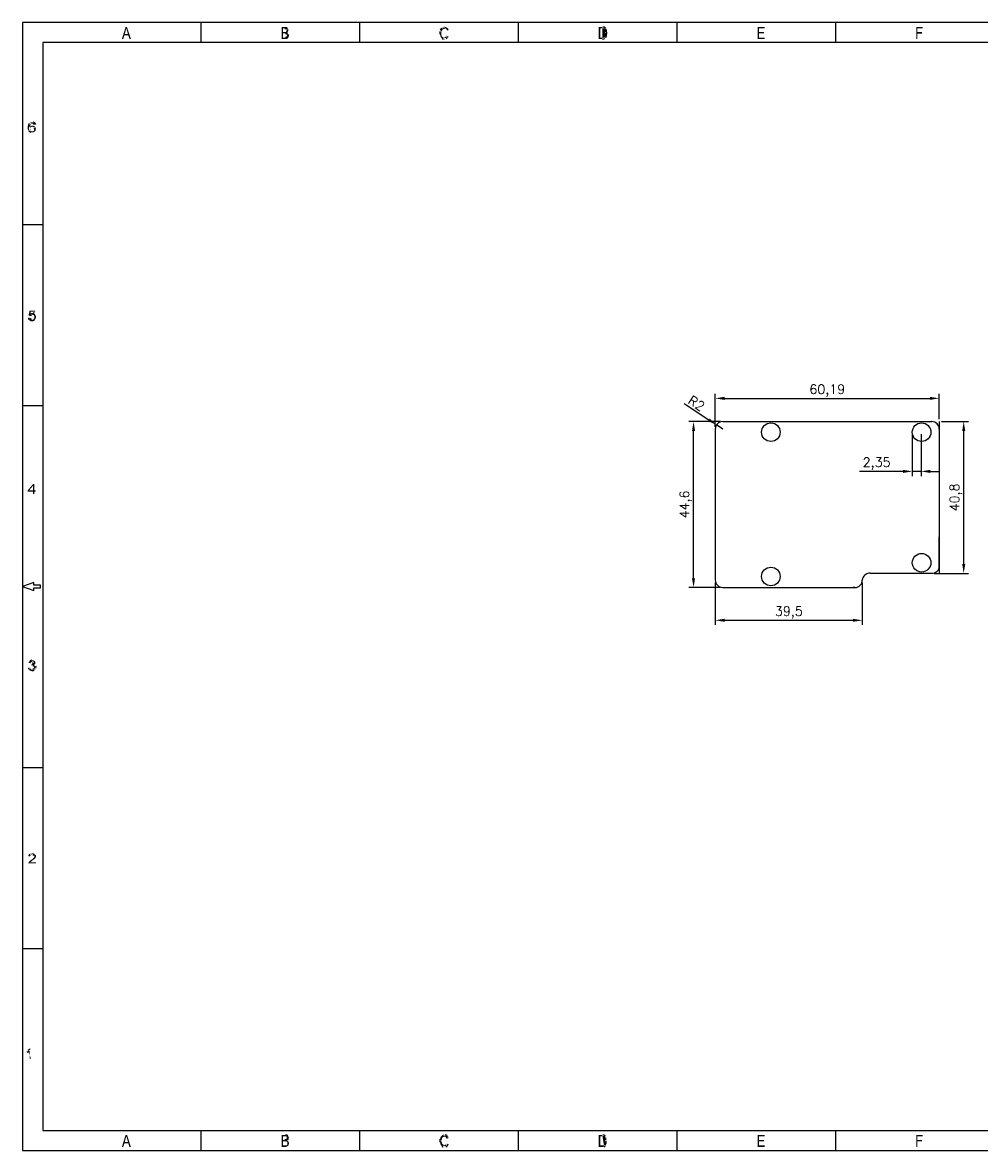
# Model space of a CAD drawing. Header units: millimetres. Extents: x 1040 to 1477, y 372 to 675.
# Drawn here: x 1039.9 to 1297.6, y 371.7 to 675 of the extents above; entities that cross this region are included whole.
import ezdxf

# ---------------------------------------------------------------- set-up
doc = ezdxf.new("R2010")
doc.units = ezdxf.units.MM
doc.styles.get("Standard").update_dxf_attribs({"font": 'txt', "bigfont": 'gbcbig.shx'})
doc.dimstyles.new('ISO-25', dxfattribs={"dimtxt": 2.5, "dimasz": 2.5, "dimexe": 1.25, "dimexo": 0.625, "dimtad": 1, "dimtxsty": 'Standard', "dimcen": 2.5, "dimadec": 0, "dimazin": 0, "dimtfac": 1, "dimtmove": 0, "dimatfit": 3, "dimfxl": 0, "dimarcsym": 0})

# ---------------------------------------------------------------- blocks, each defined once
blk = doc.blocks.new('*D1')
at = {"color": 0, "lineweight": -2}
for p, q in [((1226.09, 566.29), (1226.09, 575.16)), ((1228.59, 573.91), (1283.77, 573.91)), ((1286.27, 568.29), (1286.27, 575.16))]:
    blk.add_line(p, q, dxfattribs=at)
at = {"color": 0}
for points in [[(1228.59, 574.33), (1228.59, 573.49), (1226.09, 573.91)], [(1283.77, 574.33), (1283.77, 573.49), (1286.27, 573.91)]]:
    blk.add_solid(points, dxfattribs=at)
at = {"layer": 'Defpoints', "color": 0}
for p in [(1286.27, 573.91), (1286.27, 567.66), (1226.09, 565.66)]:
    blk.add_point(p, dxfattribs=at)
at = {"color": 0, "insert": (1256.18, 575.99), "char_height": 2.5, "attachment_point": 5}
blk.add_mtext('60,19', dxfattribs=at)
blk = doc.blocks.new('*D2')
at = {"color": 0, "lineweight": -2}
for p, q in [((1286.9, 567.66), (1294.09, 567.66)), ((1292.84, 529.36), (1292.84, 565.16)), ((1284.9, 526.86), (1294.09, 526.86))]:
    blk.add_line(p, q, dxfattribs=at)
at = {"color": 0}
for points in [[(1292.43, 565.16), (1293.26, 565.16), (1292.84, 567.66)], [(1292.43, 529.36), (1293.26, 529.36), (1292.84, 526.86)]]:
    blk.add_solid(points, dxfattribs=at)
at = {"layer": 'Defpoints', "color": 0}
for p in [(1286.27, 567.66), (1292.84, 567.66), (1284.27, 526.86)]:
    blk.add_point(p, dxfattribs=at)
at = {"color": 0, "insert": (1290.76, 547.26), "char_height": 2.5, "attachment_point": 5, "rotation": 90}
blk.add_mtext('40,8', dxfattribs=at)
blk = doc.blocks.new('*D3')
at = {"color": 0, "lineweight": -2}
for p, q in [((1227.46, 567.66), (1218.99, 567.66)), ((1220.24, 525.56), (1220.24, 565.16)), ((1227.46, 523.06), (1218.99, 523.06))]:
    blk.add_line(p, q, dxfattribs=at)
at = {"color": 0}
for points in [[(1219.82, 565.16), (1220.65, 565.16), (1220.24, 567.66)], [(1219.82, 525.56), (1220.65, 525.56), (1220.24, 523.06)]]:
    blk.add_solid(points, dxfattribs=at)
at = {"layer": 'Defpoints', "color": 0}
for p in [(1220.24, 567.66), (1228.09, 567.66), (1228.09, 523.06)]:
    blk.add_point(p, dxfattribs=at)
at = {"color": 0, "insert": (1218.15, 545.36), "char_height": 2.5, "attachment_point": 5, "rotation": 90}
blk.add_mtext('44,6', dxfattribs=at)
blk = doc.blocks.new('*D4')
at = {"color": 0, "lineweight": -2}
for p, q in [((1226.09, 524.44), (1226.08, 512.99)), ((1265.59, 524.43), (1265.59, 512.98)), ((1228.58, 514.24), (1263.09, 514.23))]:
    blk.add_line(p, q, dxfattribs=at)
at = {"color": 0}
for points in [[(1228.58, 514.66), (1228.58, 513.82), (1226.08, 514.24)], [(1263.09, 514.65), (1263.09, 513.82), (1265.59, 514.23)]]:
    blk.add_solid(points, dxfattribs=at)
at = {"layer": 'Defpoints', "color": 0}
for p in [(1226.09, 525.06), (1265.59, 525.05), (1265.59, 514.23)]:
    blk.add_point(p, dxfattribs=at)
at = {"color": 0, "insert": (1245.84, 516.32), "char_height": 2.5, "attachment_point": 5, "rotation": 359.9865}
blk.add_mtext('39,5', dxfattribs=at)
blk = doc.blocks.new('*D5')
at = {"color": 0, "lineweight": -2}
for p, q in [((1279.02, 564.27), (1279.02, 553.03)), ((1281.37, 564.27), (1281.37, 553.03)), ((1276.52, 554.28), (1264.86, 554.28)), ((1281.37, 554.28), (1279.02, 554.28)), ((1283.87, 554.28), (1286.37, 554.28))]:
    blk.add_line(p, q, dxfattribs=at)
at = {"color": 0}
for points in [[(1276.52, 554.69), (1276.52, 553.86), (1279.02, 554.28)], [(1283.87, 554.69), (1283.87, 553.86), (1281.37, 554.28)]]:
    blk.add_solid(points, dxfattribs=at)
at = {"layer": 'Defpoints', "color": 0}
for p in [(1279.02, 564.9), (1281.37, 564.9), (1279.02, 554.28)]:
    blk.add_point(p, dxfattribs=at)
at = {"color": 0, "insert": (1269.44, 556.36), "char_height": 2.5, "attachment_point": 5}
blk.add_mtext('2,35', dxfattribs=at)
blk = doc.blocks.new('*D6')
at = {"color": 0, "lineweight": -2}
for p, q in [((1217.74, 572.53), (1224.34, 568.15)), ((1228.09, 565.66), (1226.42, 566.77))]:
    blk.add_line(p, q, dxfattribs=at)
at = {"color": 0}
blk.add_solid([(1224.57, 568.5), (1224.11, 567.8), (1226.42, 566.77)], dxfattribs=at)
at = {"layer": 'Defpoints', "color": 0}
for p in [(1226.42, 566.77), (1228.09, 565.66)]:
    blk.add_point(p, dxfattribs=at)
at = {"color": 0, "insert": (1221.03, 572.59), "char_height": 2.5, "attachment_point": 5, "rotation": 326.427}
blk.add_mtext('R2', dxfattribs=at)

msp = doc.modelspace()

# ---------------------------------------------------------------- hatches: boundary and pattern name
for points in [[(1067.965, 673.756), (1067.598, 673.756), (1066.6, 670.528), (1066.966, 670.528), (1067.266, 671.493), (1068.331, 671.493), (1067.365, 671.859), (1067.632, 672.791), (1067.632, 672.824), (1067.665, 672.891), (1067.698, 672.991), (1067.698, 673.091), (1067.732, 673.157), (1067.732, 673.257), (1067.765, 673.324), (1067.765, 673.424)], [(1067.965, 673.756), (1067.765, 673.424), (1067.798, 673.357), (1067.798, 673.29), (1067.831, 673.224), (1067.865, 673.124), (1067.865, 673.057), (1067.898, 672.958), (1067.931, 672.858), (1067.965, 672.758), (1068.231, 671.859), (1067.365, 671.859), (1068.331, 671.493), (1068.63, 670.528), (1069.03, 670.528)], [(1110.503, 673.756), (1109.504, 673.756), (1109.504, 670.528), (1110.736, 670.528), (1110.802, 670.561), (1110.869, 670.561), (1110.936, 670.594), (1111.035, 670.628), (1111.102, 670.661), (1111.135, 670.694), (1111.202, 670.727), (1111.235, 670.761), (1111.268, 670.827), (1111.302, 670.894), (1109.87, 670.894), (1109.87, 672.026), (1111.302, 672.026), (1111.235, 672.092), (1111.202, 672.125), (1111.135, 672.192), (1111.069, 672.225), (1110.969, 672.259), (1111.002, 672.259), (1111.069, 672.292), (1111.135, 672.358), (1109.87, 672.392), (1109.87, 673.39), (1111.235, 673.39), (1111.202, 673.457), (1111.135, 673.523), (1111.102, 673.59), (1111.035, 673.623), (1110.969, 673.657), (1110.936, 673.69), (1110.869, 673.723), (1110.802, 673.723), (1110.736, 673.756), (1110.569, 673.756)], [(1239.316, 673.756), (1237.452, 673.756), (1237.452, 670.528), (1239.383, 670.528), (1239.383, 670.894), (1237.785, 670.894), (1237.785, 672.026), (1239.216, 672.026), (1239.216, 672.392), (1237.785, 672.392), (1237.785, 673.39), (1239.316, 673.39)], [(1281.821, 673.756), (1280.09, 673.756), (1280.09, 670.528), (1280.423, 670.528), (1280.423, 671.992), (1281.655, 671.992), (1281.655, 672.392), (1280.423, 672.392), (1280.423, 673.39), (1281.821, 673.39)], [(1042.568, 647.228), (1042.468, 647.195), (1042.302, 647.195), (1042.235, 647.162), (1042.135, 647.128), (1042.102, 647.095), (1042.036, 647.062), (1041.969, 647.028), (1041.803, 646.862), (1042.169, 646.829), (1042.302, 646.895), (1042.402, 646.929), (1042.502, 646.929), (1043.234, 646.962), (1043.167, 646.995), (1043.101, 647.062), (1042.834, 647.195), (1042.668, 647.195)], [(1043.234, 596.435), (1042.435, 596.369), (1042.568, 596.369), (1042.635, 596.335), (1042.735, 596.335), (1042.801, 596.302), (1042.868, 596.269), (1042.934, 596.202), (1042.968, 596.169), (1043.001, 596.136), (1043.034, 596.069), (1043.067, 596.002), (1043.101, 595.936), (1043.101, 595.603), (1043.067, 595.536), (1043.034, 595.47), (1043.001, 595.403), (1042.968, 595.337), (1042.834, 595.204), (1042.701, 595.137), (1042.601, 595.137), (1042.535, 595.104), (1042.435, 595.104), (1043.2, 595.104), (1043.334, 595.237), (1043.5, 595.57), (1043.5, 595.969), (1043.467, 596.036), (1043.467, 596.136), (1043.433, 596.202), (1043.334, 596.302), (1043.3, 596.369)], [(1043.067, 550.901), (1042.735, 550.901), (1041.303, 549.17), (1041.303, 548.838), (1042.668, 548.838), (1042.668, 548.205), (1043.067, 548.205), (1043.067, 548.838), (1043.467, 548.838), (1043.467, 549.17), (1041.703, 549.17), (1042.668, 550.369)], [(1043.067, 550.901), (1042.668, 550.369), (1042.668, 549.17), (1041.703, 549.17), (1043.067, 549.17)], [(1042.269, 502.372), (1042.235, 502.072), (1042.269, 502.072), (1042.335, 502.105), (1042.502, 502.105), (1043.267, 502.139), (1043.2, 502.172), (1043.101, 502.205), (1043.034, 502.238), (1042.934, 502.272), (1043.001, 502.305), (1043.101, 502.338), (1042.335, 502.372)], [(1067.965, 375.888), (1067.598, 375.888), (1066.6, 372.66), (1066.966, 372.66), (1067.266, 373.625), (1068.331, 373.625), (1067.365, 373.991), (1067.632, 374.923), (1067.632, 374.956), (1067.665, 375.023), (1067.698, 375.123), (1067.698, 375.189), (1067.732, 375.289), (1067.732, 375.389), (1067.765, 375.456), (1067.765, 375.555)], [(1067.965, 375.888), (1067.765, 375.555), (1067.798, 375.489), (1067.798, 375.422), (1067.831, 375.356), (1067.865, 375.256), (1067.865, 375.189), (1067.898, 375.089), (1067.931, 374.99), (1067.965, 374.89), (1068.231, 373.991), (1067.365, 373.991), (1068.331, 373.625), (1068.63, 372.66), (1069.03, 372.66)], [(1111.302, 374.158), (1110.47, 374.158), (1110.569, 374.158), (1110.636, 374.124), (1110.769, 374.124), (1110.836, 374.091), (1110.869, 374.091), (1110.936, 374.024), (1111.002, 373.991), (1111.069, 373.858), (1111.102, 373.758), (1111.102, 373.392), (1111.069, 373.325), (1111.002, 373.192), (1110.936, 373.126), (1110.802, 373.059), (1110.669, 373.059), (1110.603, 373.026), (1109.87, 373.026), (1111.302, 373.026), (1111.368, 373.092), (1111.402, 373.159), (1111.435, 373.226), (1111.435, 373.325), (1111.468, 373.425), (1111.468, 373.758), (1111.435, 373.858), (1111.402, 373.925), (1111.402, 374.024), (1111.335, 374.091)], [(1239.316, 375.888), (1237.452, 375.888), (1237.452, 372.66), (1239.383, 372.66), (1239.383, 373.026), (1237.785, 373.026), (1237.785, 374.124), (1239.216, 374.124), (1239.216, 374.524), (1237.785, 374.524), (1237.785, 375.522), (1239.316, 375.522)], [(1281.821, 375.888), (1280.09, 375.888), (1280.09, 372.66), (1280.423, 372.66), (1280.423, 374.124), (1281.655, 374.124), (1281.655, 374.524), (1280.423, 374.524), (1280.423, 375.522), (1281.821, 375.522)]]:
    msp.add_hatch(color=7).paths.add_polyline_path(points)
h = msp.add_hatch(color=7)
h.paths.add_polyline_path([(1111.235, 673.39), (1110.37, 673.39), (1110.436, 673.39)], flags=0)
h.paths.add_polyline_path([(1110.902, 673.224), (1110.936, 673.157), (1110.969, 673.157), (1111.002, 673.057)], flags=0)
h.paths.add_polyline_path([(1110.802, 672.492), (1110.736, 672.458), (1110.736, 672.425), (1110.603, 672.425), (1110.503, 672.392), (1109.87, 672.392), (1111.135, 672.358), (1111.169, 672.425), (1111.202, 672.492), (1111.268, 672.558), (1111.268, 672.591), (1111.302, 672.691), (1111.335, 672.758), (1111.335, 673.124), (1111.302, 673.191), (1111.268, 673.29), (1111.235, 673.357)], flags=0)
h = msp.add_hatch(color=7)
h.paths.add_polyline_path([(1153.274, 673.823), (1153.141, 673.823), (1153.075, 673.79), (1152.975, 673.79), (1152.908, 673.756), (1152.842, 673.723), (1152.708, 673.657), (1152.675, 673.623), (1152.609, 673.59), (1152.542, 673.523), (1152.475, 673.49)], flags=0)
h.paths.add_polyline_path([(1152.176, 672.891), (1152.143, 672.791), (1152.109, 672.725), (1152.109, 672.625), (1152.076, 672.558)], flags=0)
h.paths.add_polyline_path([(1152.076, 671.826), (1152.109, 671.726), (1152.109, 671.626), (1152.143, 671.56), (1152.143, 671.46), (1152.176, 671.393), (1152.209, 671.293), (1152.242, 671.227), (1152.276, 671.127), (1152.309, 671.06), (1152.342, 670.994), (1152.409, 670.927), (1152.475, 670.794), (1153.241, 670.827), (1153.208, 670.827), (1153.141, 670.861), (1153.075, 670.861), (1152.808, 670.994), (1152.675, 671.127), (1152.609, 671.227), (1152.542, 671.36), (1152.509, 671.46), (1152.475, 671.526), (1152.475, 671.626), (1152.442, 671.693), (1152.442, 671.892), (1152.409, 671.992), (1152.409, 672.358), (1152.442, 672.458), (1152.442, 672.525), (1152.475, 672.625)], flags=0)
h.paths.add_polyline_path([(1152.642, 673.091), (1152.675, 673.157), (1152.742, 673.224), (1152.775, 673.29), (1152.808, 673.29)], flags=0)
h.paths.add_polyline_path([(1153.274, 673.457), (1154.04, 673.457), (1154.006, 673.523), (1153.94, 673.557), (1153.907, 673.623), (1153.707, 673.723), (1153.64, 673.756), (1153.574, 673.79), (1153.507, 673.79), (1153.441, 673.823), (1153.374, 673.823)], flags=0)
h = msp.add_hatch(color=7)
h.paths.add_polyline_path([(1154.04, 673.457), (1153.274, 673.457), (1153.407, 673.457), (1153.474, 673.424), (1153.54, 673.424), (1153.607, 673.39), (1153.64, 673.324), (1153.707, 673.29), (1153.74, 673.257), (1153.807, 673.191), (1153.84, 673.124), (1153.873, 673.057), (1153.907, 672.958), (1153.94, 672.891), (1153.973, 672.791), (1154.306, 672.891), (1154.306, 672.924)], flags=0)
h.paths.add_polyline_path([(1154.14, 673.324), (1154.106, 673.39)], flags=0)
h = msp.add_hatch(color=7)
h.paths.add_polyline_path([(1195.679, 673.756), (1194.781, 673.756), (1194.781, 670.528), (1195.746, 670.528)], flags=0)
h.paths.add_polyline_path([(1196.412, 670.694), (1196.445, 670.761), (1196.478, 670.761), (1196.545, 670.827), (1196.611, 670.894), (1195.147, 670.894), (1195.147, 673.39), (1195.679, 673.39), (1196.578, 673.424), (1196.545, 673.49)], flags=0)
h.paths.add_polyline_path([(1195.879, 673.756), (1195.779, 673.756)], flags=0)
h = msp.add_hatch(color=7)
h.paths.add_polyline_path([(1196.578, 673.424), (1195.679, 673.39), (1195.879, 673.39), (1195.946, 673.357), (1196.012, 673.357), (1196.079, 673.324), (1196.145, 673.324), (1196.212, 673.257), (1196.245, 673.224), (1196.312, 673.157), (1196.345, 673.124), (1196.412, 673.024)], flags=0)
h.paths.add_polyline_path([(1196.578, 672.392), (1196.578, 672.059)], flags=0)
h.paths.add_polyline_path([(1195.779, 670.927), (1195.679, 670.894), (1195.147, 670.894), (1196.611, 670.894), (1196.645, 670.96)], flags=0)
h.paths.add_polyline_path([(1196.678, 673.29), (1196.645, 673.357)], flags=0)
h = msp.add_hatch(color=7)
h.paths.add_polyline_path([(1111.302, 672.026), (1110.47, 672.026), (1110.569, 672.026)], flags=0)
h.paths.add_polyline_path([(1111.102, 671.659), (1111.102, 671.46)], flags=0)
h.paths.add_polyline_path([(1110.603, 670.927), (1110.503, 670.894), (1109.87, 670.894), (1111.302, 670.894), (1111.368, 670.96), (1111.402, 671.06), (1111.435, 671.127), (1111.435, 671.193), (1111.468, 671.293), (1111.468, 671.626), (1111.435, 671.726), (1111.402, 671.793), (1111.402, 671.892), (1111.335, 671.959)], flags=0)
h = msp.add_hatch(color=7)
h.paths.add_polyline_path([(1154.006, 671.659), (1154.006, 671.56), (1153.973, 671.46), (1153.94, 671.393), (1153.907, 671.293), (1153.873, 671.227), (1153.84, 671.16), (1153.707, 671.027)], flags=0)
h.paths.add_polyline_path([(1153.341, 670.827), (1153.241, 670.827), (1152.475, 670.794), (1152.542, 670.727), (1152.609, 670.694), (1152.642, 670.661)], flags=0)
h.paths.add_polyline_path([(1152.975, 670.494), (1153.108, 670.494), (1153.208, 670.461), (1153.374, 670.461), (1153.474, 670.494), (1153.54, 670.494), (1153.607, 670.528), (1153.674, 670.561), (1153.74, 670.561)], flags=0)
h.paths.add_polyline_path([(1154.006, 670.794), (1154.04, 670.861), (1154.106, 670.894)], flags=0)
h.paths.add_polyline_path([(1154.273, 671.293), (1154.306, 671.36), (1154.339, 671.46), (1154.339, 671.56)], flags=0)
h = msp.add_hatch(color=7)
h.paths.add_polyline_path([(1041.803, 647.927), (1041.769, 647.861), (1041.703, 647.827)], flags=0)
h.paths.add_polyline_path([(1041.536, 646.063), (1041.536, 645.997), (1041.57, 645.93), (1041.603, 645.864)], flags=0)
h.paths.add_polyline_path([(1042.169, 645.464), (1042.235, 645.431), (1042.768, 645.431), (1042.868, 645.464), (1042.934, 645.497), (1043.001, 645.531), (1043.034, 645.531), (1043.101, 645.564), (1043.2, 645.664), (1042.502, 645.697), (1042.335, 645.697), (1042.269, 645.73), (1042.202, 645.764), (1042.169, 645.797), (1042.102, 645.83), (1042.036, 645.864), (1042.002, 645.93), (1041.936, 645.997), (1041.936, 646.03), (1041.902, 646.13), (1041.869, 646.196), (1041.869, 646.429), (1041.902, 646.529), (1041.902, 646.596), (1041.936, 646.662), (1042.002, 646.696), (1042.036, 646.762), (1042.102, 646.795), (1042.169, 646.829), (1041.803, 646.862), (1041.803, 646.995)], flags=0)
h.paths.add_polyline_path([(1041.902, 647.428), (1041.902, 647.461), (1041.969, 647.594), (1042.036, 647.661), (1042.069, 647.727), (1042.135, 647.761), (1042.202, 647.827), (1042.269, 647.861), (1042.335, 647.861), (1042.435, 647.894), (1042.535, 647.894)], flags=0)
h = msp.add_hatch(color=7)
h.paths.add_polyline_path([(1042.535, 648.16), (1042.302, 648.16), (1042.235, 648.127), (1042.169, 648.127), (1042.069, 648.094), (1042.002, 648.06), (1041.936, 648.027), (1041.869, 647.96), (1041.803, 647.927), (1042.535, 647.894)], flags=0)
h.paths.add_polyline_path([(1043.034, 647.561), (1043.067, 647.461), (1043.433, 647.494), (1043.433, 647.561)], flags=0)
h.paths.add_polyline_path([(1042.735, 648.16), (1042.635, 648.16)], flags=0)
h = msp.add_hatch(color=7)
h.paths.add_polyline_path([(1043.234, 646.962), (1042.502, 646.929), (1042.568, 646.929), (1042.635, 646.895), (1042.735, 646.895), (1042.801, 646.862), (1042.868, 646.795), (1042.934, 646.762), (1042.934, 646.729), (1043.001, 646.696), (1043.034, 646.629)], flags=0)
h.paths.add_polyline_path([(1043.101, 646.163), (1043.067, 646.097), (1043.034, 646.03), (1043.001, 645.963), (1042.968, 645.897), (1042.934, 645.864), (1042.868, 645.83), (1042.801, 645.764), (1042.735, 645.73), (1042.668, 645.697), (1042.502, 645.697), (1043.2, 645.664), (1043.334, 645.797), (1043.367, 645.864), (1043.367, 645.897), (1043.467, 646.097), (1043.467, 646.196), (1043.5, 646.263), (1043.5, 646.363), (1043.467, 646.463), (1043.467, 646.596), (1043.334, 646.862), (1043.267, 646.929)], flags=0)
h = msp.add_hatch(color=7)
h.paths.add_polyline_path([(1043.367, 597.534), (1041.803, 597.534), (1041.503, 596.169), (1041.869, 596.102), (1041.902, 596.169)], flags=0)
h.paths.add_polyline_path([(1042.435, 596.369), (1043.234, 596.435), (1043.167, 596.468), (1041.936, 596.502), (1042.135, 597.234), (1043.367, 597.234)], flags=0)
h = msp.add_hatch(color=7)
h.paths.add_polyline_path([(1041.836, 595.603), (1041.436, 595.57), (1041.436, 595.536), (1041.47, 595.47)], flags=0)
h.paths.add_polyline_path([(1042.002, 594.904), (1042.102, 594.871), (1042.169, 594.871)], flags=0)
h.paths.add_polyline_path([(1043.101, 595.004), (1043.167, 595.037), (1043.2, 595.104), (1042.435, 595.104)], flags=0)
h.paths.add_polyline_path([(1041.902, 595.437), (1041.869, 595.536)], flags=0)
h = msp.add_hatch(color=7)
h.paths.add_polyline_path([(1042.535, 596.668), (1042.502, 596.668)], flags=0)
h.paths.add_polyline_path([(1042.036, 596.535), (1041.936, 596.502), (1043.167, 596.468), (1043.101, 596.502)], flags=0)
h.paths.add_polyline_path([(1042.701, 596.668), (1042.635, 596.668)], flags=0)
h = msp.add_hatch(color=7)
h.paths.add_polyline_path([(1042.468, 503.503), (1042.368, 503.503)], flags=0)
h.paths.add_polyline_path([(1041.836, 503.337), (1041.769, 503.27), (1042.468, 503.237), (1042.535, 503.237), (1042.635, 503.204), (1042.701, 503.204), (1042.768, 503.17), (1042.868, 503.071), (1042.934, 503.037), (1042.968, 502.971), (1042.968, 502.771)], flags=0)
h.paths.add_polyline_path([(1042.502, 502.372), (1042.335, 502.372), (1043.101, 502.338), (1043.167, 502.372), (1043.2, 502.438), (1043.267, 502.471), (1043.3, 502.505), (1043.334, 502.571), (1043.367, 502.671), (1043.367, 502.937), (1043.334, 503.004), (1043.3, 503.071), (1043.267, 503.137), (1043.267, 503.17), (1043.2, 503.237), (1043.134, 503.27), (1043.067, 503.337), (1042.934, 503.403), (1042.868, 503.437), (1042.801, 503.47), (1042.735, 503.47), (1042.635, 503.503), (1042.535, 503.503)], flags=0)
h = msp.add_hatch(color=7)
h.paths.add_polyline_path([(1041.869, 501.539), (1041.47, 501.506), (1041.47, 501.473)], flags=0)
h.paths.add_polyline_path([(1041.736, 501.007), (1042.468, 501.007), (1042.402, 501.04), (1042.302, 501.04), (1042.102, 501.14), (1042.069, 501.14), (1042.036, 501.207), (1041.936, 501.306), (1041.902, 501.373), (1041.902, 501.473)], flags=0)
h = msp.add_hatch(color=7)
h.paths.add_polyline_path([(1041.769, 503.27), (1041.736, 503.204), (1041.669, 503.17), (1041.636, 503.104), (1041.603, 503.037), (1041.57, 502.971), (1041.536, 502.871), (1041.503, 502.804), (1041.902, 502.738), (1041.902, 502.804)], flags=0)
h.paths.add_polyline_path([(1042.368, 503.237), (1042.468, 503.237)], flags=0)
h = msp.add_hatch(color=7)
h.paths.add_polyline_path([(1043.267, 502.139), (1042.502, 502.105), (1042.668, 502.105)], flags=0)
h.paths.add_polyline_path([(1043.101, 501.673), (1043.134, 501.573), (1043.101, 501.506)], flags=0)
h.paths.add_polyline_path([(1042.568, 501.04), (1042.468, 501.007), (1041.736, 501.007), (1041.803, 500.974), (1041.836, 500.94)], flags=0)
h.paths.add_polyline_path([(1043.034, 500.874), (1043.167, 500.94), (1043.3, 501.073), (1043.367, 501.107), (1043.5, 501.373), (1043.5, 501.44)], flags=0)
h.paths.add_polyline_path([(1043.467, 501.906), (1043.433, 501.972), (1043.334, 502.072)], flags=0)
h = msp.add_hatch(color=7)
h.paths.add_polyline_path([(1043.334, 451.279), (1042.535, 451.279), (1042.668, 451.279), (1042.768, 451.246)], flags=0)
h.paths.add_polyline_path([(1043.134, 450.813), (1043.134, 450.68), (1043.101, 450.613), (1043.067, 450.547), (1043.001, 450.48), (1042.968, 450.414), (1042.934, 450.38), (1042.868, 450.347), (1042.834, 450.28), (1042.735, 450.181), (1042.668, 450.147), (1042.535, 450.014), (1042.435, 449.981), (1042.368, 449.914), (1042.269, 449.848), (1042.202, 449.781), (1042.135, 449.748), (1042.036, 449.681), (1041.869, 449.515), (1041.803, 449.482), (1041.769, 449.448), (1041.736, 449.382), (1041.669, 449.315), (1041.636, 449.282), (1041.57, 449.215), (1041.536, 449.149), (1041.503, 449.082), (1041.503, 449.049), (1041.47, 448.982), (1041.47, 448.849), (1043.533, 448.849), (1043.533, 449.149), (1042.002, 449.149), (1042.036, 449.215), (1042.102, 449.282), (1042.169, 449.348), (1042.202, 449.348), (1042.235, 449.415), (1042.302, 449.448), (1042.335, 449.482), (1042.435, 449.548), (1042.502, 449.615), (1042.601, 449.681), (1042.635, 449.681), (1042.701, 449.748), (1042.801, 449.814), (1042.868, 449.881), (1042.934, 449.948), (1043.001, 449.981), (1043.067, 450.014), (1043.101, 450.081), (1043.167, 450.114), (1043.2, 450.147), (1043.234, 450.181), (1043.267, 450.247), (1043.334, 450.314), (1043.367, 450.38), (1043.433, 450.414), (1043.467, 450.48), (1043.467, 450.513), (1043.5, 450.58), (1043.5, 450.647), (1043.533, 450.713), (1043.533, 450.88), (1043.5, 450.946), (1043.5, 451.046), (1043.433, 451.179), (1043.367, 451.212)], flags=0)
h = msp.add_hatch(color=7)
h.paths.add_polyline_path([(1042.568, 451.545), (1042.302, 451.545), (1042.202, 451.512), (1042.135, 451.479), (1042.036, 451.479), (1041.969, 451.445), (1041.902, 451.412), (1041.803, 451.312)], flags=0)
h.paths.add_polyline_path([(1041.57, 450.946), (1041.57, 450.846), (1041.536, 450.78), (1041.936, 450.746), (1041.936, 450.813), (1041.969, 450.88), (1041.969, 450.946), (1042.002, 451.013), (1042.069, 451.079), (1042.102, 451.146), (1042.135, 451.179), (1042.202, 451.212), (1042.302, 451.246), (1042.368, 451.246), (1042.468, 451.279), (1043.334, 451.279), (1043.267, 451.346), (1043.067, 451.445), (1043.001, 451.479), (1042.934, 451.512), (1042.834, 451.545), (1042.668, 451.545)], flags=0)
h = msp.add_hatch(color=7)
h.paths.add_polyline_path([(1041.27, 398.489), (1041.203, 398.456), (1041.104, 398.422), (1041.037, 398.389), (1041.037, 398.056), (1041.104, 398.089)], flags=0)
h.paths.add_polyline_path([(1041.736, 398.422), (1041.803, 398.456)], flags=0)
h = msp.add_hatch(color=7)
h.paths.add_polyline_path([(1042.202, 399.055), (1041.936, 399.055), (1041.902, 398.988)], flags=0)
h.paths.add_polyline_path([(1041.337, 398.522), (1041.27, 398.489), (1041.803, 398.456), (1041.803, 396.359), (1042.202, 396.359)], flags=0)
h = msp.add_hatch(color=7)
h.paths.add_polyline_path([(1110.503, 375.888), (1109.504, 375.888), (1109.504, 372.66), (1110.736, 372.66), (1110.802, 372.693), (1110.869, 372.693), (1110.936, 372.726), (1111.035, 372.76), (1111.102, 372.793), (1111.135, 372.826), (1111.202, 372.859), (1111.235, 372.893), (1111.268, 372.959), (1111.302, 373.026), (1109.87, 373.026), (1109.87, 374.158), (1111.302, 374.158), (1111.235, 374.224), (1111.202, 374.257), (1111.135, 374.324), (1111.069, 374.357), (1110.969, 374.391), (1111.002, 374.391), (1111.069, 374.424), (1111.135, 374.49), (1109.87, 374.524), (1109.87, 375.522), (1111.235, 375.522), (1111.202, 375.589)], flags=0)
h.paths.add_polyline_path([(1110.669, 375.888), (1110.569, 375.888)], flags=0)
h = msp.add_hatch(color=7)
h.paths.add_polyline_path([(1111.235, 375.522), (1110.37, 375.522), (1110.503, 375.522), (1110.603, 375.489), (1110.736, 375.489), (1110.769, 375.456), (1110.836, 375.422), (1110.902, 375.356), (1110.936, 375.289), (1110.969, 375.289), (1111.002, 375.189)], flags=0)
h.paths.add_polyline_path([(1110.403, 374.524), (1109.87, 374.524), (1111.135, 374.49), (1111.169, 374.557)], flags=0)
h.paths.add_polyline_path([(1111.268, 375.422), (1111.235, 375.489)], flags=0)
h = msp.add_hatch(color=7)
h.paths.add_polyline_path([(1153.274, 375.955), (1153.208, 375.955), (1153.141, 375.922), (1152.975, 375.922), (1152.908, 375.888), (1152.708, 375.788), (1152.675, 375.755), (1152.609, 375.722), (1152.376, 375.489), (1152.342, 375.422), (1152.309, 375.356), (1152.242, 375.256), (1152.209, 375.189), (1152.209, 375.156), (1152.176, 375.089), (1152.176, 375.023), (1152.143, 374.923), (1152.109, 374.856), (1152.109, 374.757), (1152.076, 374.69)], flags=0)
h.paths.add_polyline_path([(1152.076, 373.958), (1152.109, 373.858), (1152.109, 373.758), (1152.143, 373.692), (1152.143, 373.592), (1152.176, 373.525), (1152.209, 373.425), (1152.242, 373.325), (1152.276, 373.259), (1152.309, 373.192), (1152.342, 373.092), (1152.442, 372.993), (1152.475, 372.926), (1153.241, 372.959), (1153.141, 372.959), (1153.075, 372.993)], flags=0)
h.paths.add_polyline_path([(1152.675, 373.259), (1152.609, 373.325), (1152.575, 373.425)], flags=0)
h.paths.add_polyline_path([(1152.409, 374.091), (1152.409, 374.49)], flags=0)
h.paths.add_polyline_path([(1152.575, 375.156), (1152.642, 375.223), (1152.675, 375.289), (1152.808, 375.422), (1152.875, 375.456), (1152.908, 375.489), (1152.975, 375.522), (1153.041, 375.555), (1153.141, 375.555), (1153.208, 375.589), (1154.04, 375.589), (1154.006, 375.655)], flags=0)
h.paths.add_polyline_path([(1153.441, 375.922), (1153.374, 375.955)], flags=0)
h = msp.add_hatch(color=7)
h.paths.add_polyline_path([(1154.006, 373.791), (1154.006, 373.692), (1153.973, 373.592), (1153.94, 373.525), (1153.907, 373.425), (1153.873, 373.359), (1153.84, 373.292), (1153.773, 373.226), (1153.74, 373.159), (1153.707, 373.159), (1153.674, 373.092)], flags=0)
h.paths.add_polyline_path([(1153.241, 372.959), (1152.475, 372.926), (1152.542, 372.859), (1152.609, 372.826), (1152.642, 372.76)], flags=0)
h.paths.add_polyline_path([(1152.975, 372.626), (1153.041, 372.626), (1153.108, 372.593), (1153.374, 372.593), (1153.474, 372.626), (1153.54, 372.626), (1153.607, 372.66), (1153.674, 372.66)], flags=0)
h.paths.add_polyline_path([(1154.306, 373.492), (1154.339, 373.592), (1154.339, 373.692)], flags=0)
h = msp.add_hatch(color=7)
h.paths.add_polyline_path([(1154.04, 375.589), (1153.274, 375.589), (1153.308, 375.589)], flags=0)
h.paths.add_polyline_path([(1153.94, 374.99), (1153.973, 374.89), (1154.306, 374.99), (1154.306, 375.056)], flags=0)
h.paths.add_polyline_path([(1154.14, 375.456), (1154.106, 375.522)], flags=0)
h = msp.add_hatch(color=7)
h.paths.add_polyline_path([(1195.679, 375.888), (1194.781, 375.888), (1194.781, 372.66), (1195.946, 372.66), (1196.012, 372.693), (1196.079, 372.693), (1196.145, 372.726), (1196.212, 372.726)], flags=0)
h.paths.add_polyline_path([(1196.478, 372.893), (1196.545, 372.959), (1196.611, 373.026), (1195.147, 373.026), (1195.147, 375.522), (1195.679, 375.522), (1196.578, 375.555), (1196.545, 375.622)], flags=0)
h.paths.add_polyline_path([(1195.879, 375.888), (1195.779, 375.888)], flags=0)
h = msp.add_hatch(color=7)
h.paths.add_polyline_path([(1196.578, 375.555), (1195.679, 375.522), (1195.813, 375.522), (1195.879, 375.489)], flags=0)
h.paths.add_polyline_path([(1196.312, 375.289), (1196.345, 375.223), (1196.412, 375.156)], flags=0)
h.paths.add_polyline_path([(1196.578, 374.524), (1196.578, 374.091)], flags=0)
h.paths.add_polyline_path([(1196.445, 373.459), (1196.412, 373.392), (1196.378, 373.325), (1196.279, 373.226), (1196.245, 373.159), (1196.179, 373.126), (1196.079, 373.092), (1196.046, 373.092), (1196.012, 373.059), (1195.846, 373.059), (1195.779, 373.026), (1195.147, 373.026), (1196.611, 373.026), (1196.778, 373.359), (1196.844, 373.558), (1196.878, 373.625), (1196.878, 373.758), (1196.911, 373.825), (1196.911, 373.991), (1196.944, 374.091), (1196.944, 374.291)], flags=0)
h.paths.add_polyline_path([(1196.944, 374.291, 0.1223905), (1196.711, 375.356)], flags=0)
h.paths.add_polyline_path([(1196.711, 375.356), (1196.645, 375.489)], flags=0)

# ---------------------------------------------------------------- linework, layer by layer
for p, q in [((1228.087, 567.663), (1284.274, 567.663)), ((1286.274, 567.663), (1286.274, 526.863)), ((1286.274, 567.663), (1286.274, 526.863)), ((1226.087, 565.663), (1226.087, 525.063)), ((1286.274, 565.663), (1286.274, 528.863)), ((1286.274, 528.865), (1286.274, 536.651)), ((1267.732, 526.88), (1284.272, 526.865)), ((1228.087, 523.063), (1263.598, 523.063)), ((1263.592, 523.053), (1263.113, 523.053))]:
    msp.add_line(p, q)
at = {"color": 7, "lineweight": -3}
for points in [[(1039.905, 674.955), (1039.905, 371.694)], [(1477.038, 674.955), (1039.905, 674.955)], [(1087.936, 669.562), (1087.936, 674.955)], [(1130.574, 669.562), (1130.574, 674.955)], [(1173.212, 669.562), (1173.212, 674.955)], [(1215.85, 669.562), (1215.85, 674.955)], [(1258.488, 669.562), (1258.488, 674.955)], [(1045.331, 669.562), (1045.331, 377.087)], [(1471.646, 641.004), (1471.646, 669.562), (1045.331, 669.562)], [(1039.905, 620.667), (1045.331, 620.667)], [(1039.905, 572.004), (1045.331, 572.004)], [(1042.934, 524.406), (1039.905, 523.308), (1042.934, 522.243), (1042.934, 522.942)], [(1042.934, 523.707), (1042.934, 524.406)], [(1042.934, 522.942), (1044.765, 522.942), (1044.765, 523.707), (1042.934, 523.707)], [(1039.905, 474.645), (1045.331, 474.645)], [(1039.905, 425.982), (1045.331, 425.982)], [(1045.331, 377.087), (1471.646, 377.087)], [(1087.936, 371.694), (1087.936, 377.087)], [(1130.574, 371.694), (1130.574, 377.087)], [(1173.212, 371.694), (1173.212, 377.087)], [(1215.85, 371.694), (1215.85, 377.087)], [(1258.488, 371.694), (1258.488, 377.087)], [(1039.905, 371.694), (1477.038, 371.694)]]:
    msp.add_lwpolyline(points, dxfattribs=at)
for centre in [(1241.021, 564.807), (1281.521, 564.807), (1281.521, 529.709), (1241.021, 526.027)]:
    msp.add_circle(centre, 2.5)
for centre, radius, start, end in [((1228.087, 565.663), 2, 90, 180), ((1284.274, 565.663), 2, 0, 90), ((1284.274, 528.865), 2, 269.94808, 0), ((1228.087, 525.063), 2, 180, 270), ((1263.592, 525.053), 2, 270, 0), ((1267.583, 524.887), 1.998, 85.72797, 175.22234)]:
    msp.add_arc(centre, radius, start, end)
for points in [[(1110.436, 673.39), (1110.593, 673.406), (1110.803, 673.355), (1110.902, 673.224)], [(1152.475, 673.49), (1152.369, 673.303), (1152.181, 673.121), (1152.176, 672.891)], [(1152.808, 673.29), (1152.975, 673.384), (1153.059, 673.478), (1153.274, 673.457)], [(1154.306, 672.924), (1154.259, 673.052), (1154.205, 673.206), (1154.14, 673.324)], [(1196.545, 673.49), (1196.346, 673.632), (1196.137, 673.768), (1195.879, 673.756)], [(1196.645, 670.96), (1197.022, 671.612), (1197.056, 672.629), (1196.678, 673.29)], [(1110.569, 672.026), (1110.832, 672.002), (1111.008, 671.92), (1111.102, 671.659)], [(1111.102, 671.46), (1111.152, 671.121), (1110.912, 670.924), (1110.603, 670.927)], [(1111.002, 673.057), (1111.004, 672.864), (1111.029, 672.572), (1110.802, 672.492)], [(1152.076, 672.558), (1152.076, 672.314), (1152.076, 672.07), (1152.076, 671.826)], [(1152.475, 672.625), (1152.495, 672.778), (1152.504, 672.985), (1152.642, 673.091)], [(1152.642, 670.661), (1152.753, 670.605), (1152.864, 670.55), (1152.975, 670.494)], [(1153.707, 671.027), (1153.653, 670.881), (1153.457, 670.884), (1153.341, 670.827)], [(1153.74, 670.561), (1153.891, 670.733), (1153.848, 670.615), (1154.006, 670.794)], [(1154.106, 670.894), (1154.171, 671.012), (1154.226, 671.165), (1154.273, 671.293)], [(1195.746, 670.528), (1195.916, 670.504), (1196.266, 670.602), (1196.412, 670.694)], [(1196.578, 672.059), (1196.588, 671.564), (1196.409, 670.852), (1195.779, 670.927)], [(1196.412, 673.024), (1196.522, 672.849), (1196.56, 672.594), (1196.578, 672.392)], [(1041.703, 647.827), (1041.424, 647.451), (1041.33, 646.472), (1041.536, 646.063)], [(1041.803, 646.995), (1041.81, 647.109), (1041.86, 647.321), (1041.902, 647.428)], [(1042.535, 647.894), (1042.749, 647.897), (1042.959, 647.771), (1043.034, 647.561)], [(1043.433, 647.561), (1043.32, 647.879), (1043.085, 648.13), (1042.735, 648.16)], [(1043.034, 646.629), (1043.097, 646.485), (1043.109, 646.322), (1043.101, 646.163)], [(1041.603, 645.864), (1041.932, 645.552), (1041.668, 645.673), (1042.169, 645.464)], [(1041.47, 595.47), (1041.492, 595.214), (1041.774, 594.992), (1042.002, 594.904)], [(1041.902, 596.169), (1042.102, 596.292), (1042.151, 596.391), (1042.435, 596.369)], [(1042.435, 595.104), (1042.185, 595.109), (1042.012, 595.214), (1041.902, 595.437)], [(1042.502, 596.668), (1042.402, 596.676), (1042.125, 596.589), (1042.036, 596.535)], [(1042.169, 594.871), (1042.449, 594.783), (1042.849, 594.852), (1043.101, 595.004)], [(1043.101, 596.502), (1042.93, 596.688), (1042.998, 596.527), (1042.701, 596.668)], [(1042.368, 503.503), (1042.148, 503.482), (1042.029, 503.445), (1041.836, 503.337)], [(1041.47, 501.473), (1041.657, 501.115), (1041.382, 501.421), (1041.736, 501.007)], [(1041.836, 500.94), (1042.102, 500.696), (1042.723, 500.687), (1043.034, 500.874)], [(1041.902, 502.804), (1042.056, 503.133), (1042.034, 503.092), (1042.368, 503.237)], [(1042.968, 502.771), (1042.96, 502.483), (1042.716, 502.459), (1042.502, 502.372)], [(1043.101, 501.506), (1043.091, 501.232), (1042.82, 501.056), (1042.568, 501.04)], [(1042.668, 502.105), (1042.905, 501.968), (1043.063, 501.996), (1043.101, 501.673)], [(1043.5, 501.44), (1043.582, 501.581), (1043.517, 501.767), (1043.467, 501.906)], [(1041.803, 451.312), (1041.669, 451.208), (1041.652, 451.092), (1041.57, 450.946)], [(1042.768, 451.246), (1042.963, 451.181), (1043.126, 451.025), (1043.134, 450.813)], [(1041.104, 398.089), (1041.282, 398.145), (1041.608, 398.293), (1041.736, 398.422)], [(1041.902, 398.988), (1041.597, 398.66), (1041.643, 398.745), (1041.337, 398.522)], [(1111.002, 375.189), (1111.042, 374.72), (1110.885, 374.505), (1110.403, 374.524)], [(1111.202, 375.589), (1111.02, 375.775), (1110.933, 375.864), (1110.669, 375.888)], [(1111.169, 374.557), (1111.363, 374.736), (1111.388, 375.199), (1111.268, 375.422)], [(1152.076, 374.69), (1152.076, 374.446), (1152.076, 374.202), (1152.076, 373.958)], [(1152.409, 374.49), (1152.469, 374.609), (1152.485, 375.031), (1152.575, 375.156)], [(1152.575, 373.425), (1152.425, 373.68), (1152.476, 373.904), (1152.409, 374.091)], [(1153.075, 372.993), (1152.764, 373.09), (1152.931, 373.021), (1152.675, 373.259)], [(1153.674, 373.092), (1153.573, 373.031), (1153.354, 372.944), (1153.241, 372.959)], [(1153.308, 375.589), (1153.624, 375.571), (1153.889, 375.304), (1153.94, 374.99)], [(1154.006, 375.655), (1153.834, 375.763), (1153.667, 375.951), (1153.441, 375.922)], [(1153.674, 372.66), (1154.045, 372.887), (1154.162, 373.073), (1154.306, 373.492)], [(1154.306, 375.056), (1154.259, 375.184), (1154.205, 375.337), (1154.14, 375.456)], [(1196.545, 375.622), (1196.345, 375.764), (1196.137, 375.9), (1195.879, 375.888)], [(1195.879, 375.489), (1196.052, 375.512), (1196.201, 375.415), (1196.312, 375.289)], [(1196.412, 375.156), (1196.531, 374.961), (1196.546, 374.739), (1196.578, 374.524)], [(1196.578, 374.091), (1196.6, 373.904), (1196.502, 373.64), (1196.445, 373.459)], [(1152.642, 372.76), (1152.903, 372.613), (1152.714, 372.773), (1152.975, 372.626)], [(1196.212, 372.726), (1196.327, 372.793), (1196.394, 372.792), (1196.478, 372.893)]]:
    msp.add_open_spline(points, degree=3, dxfattribs=at)

# ---------------------------------------------------------------- dimensions: what is measured, and where the dimension line sits
dim = msp.add_linear_dim(base=(1286.274, 573.908), p1=(1226.087, 565.663), p2=(1286.274, 567.663), dimstyle='ISO-25')
dim.commit()
dim.dimension.update_dxf_attribs({"geometry": '*D1', "text_midpoint": (1256.18, 573.908), "dimtype": 160})
dim = msp.add_radius_dim(center=(1228.087, 565.663), mpoint=(1226.42, 566.769), dimstyle='ISO-25')
dim.commit()
dim.dimension.update_dxf_attribs({"geometry": '*D6', "text_midpoint": (1221.035, 572.594)})
for base, p1, p2, picture, middle in [((1220.237, 567.663), (1228.087, 523.063), (1228.087, 567.663), '*D3', (1218.154, 545.363)), ((1292.842, 567.663), (1284.274, 526.863), (1286.274, 567.663), '*D2', (1290.759, 547.263))]:
    dim = msp.add_linear_dim(base=base, p1=p1, p2=p2, angle=90, dimstyle='ISO-25')
    dim.commit()
    dim.dimension.update_dxf_attribs({"geometry": picture, "text_midpoint": middle})
dim = msp.add_linear_dim(base=(1279.022, 554.277), p1=(1281.372, 564.898), p2=(1279.022, 564.898), dimstyle='ISO-25')
dim.commit()
dim.dimension.update_dxf_attribs({"geometry": '*D5', "text_midpoint": (1269.439, 556.36)})
dim = msp.add_aligned_dim(p1=(1226.08662, 525.06251), p2=(1265.5916, 525.05321), distance=-10.82046, dimstyle='ISO-25')
dim.commit()
dim.dimension.update_dxf_attribs({"geometry": '*D4', "text_midpoint": (1245.83705, 516.32074)})

doc.saveas('drawing.dxf')
